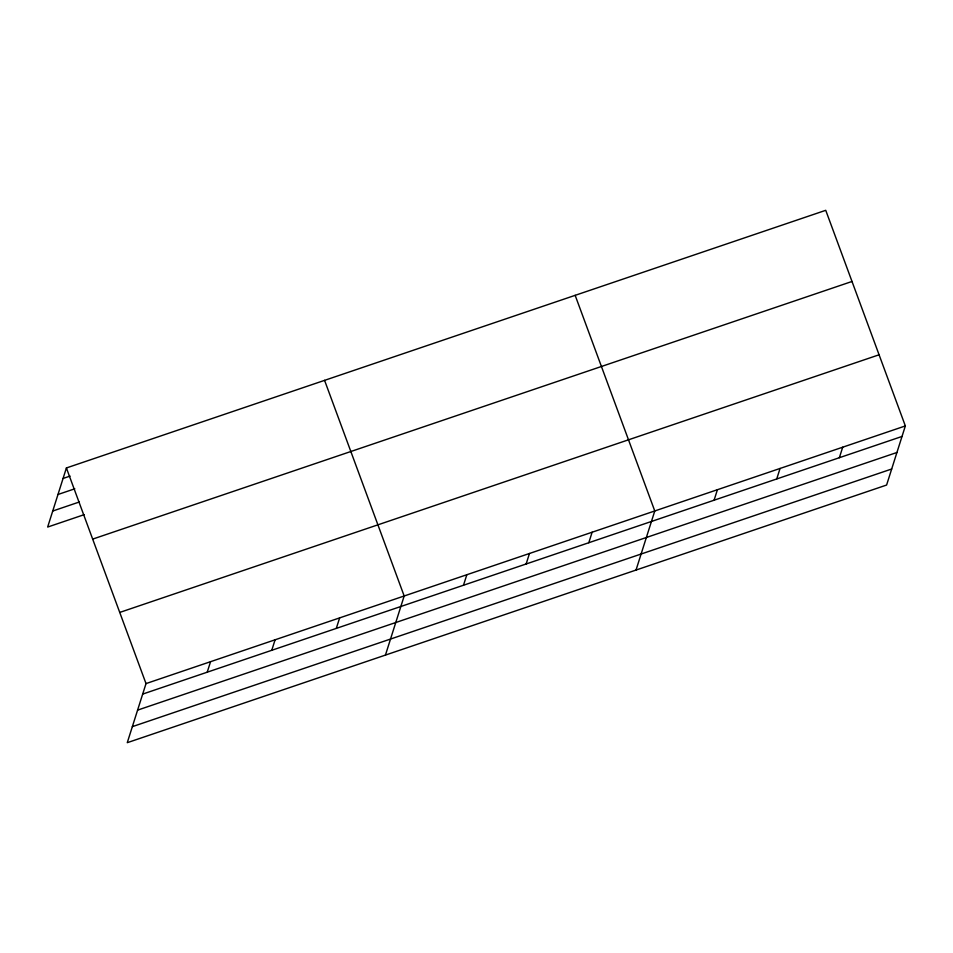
<?xml version="1.0" encoding="UTF-8"?>
<svg xmlns="http://www.w3.org/2000/svg" width="953" height="953" viewBox="0 0 953 953"><rect width="100%" height="100%" fill="white"/><g stroke="black" fill="none" stroke-linecap="round" stroke-linejoin="round"><path stroke-width="1.43" d="M66.4 467.959L146.012 683.587L127.261 742.685L886.6 485.041L905.35 425.943L825.739 210.315L66.4 467.959L47.65 527.057L84.126 514.68M207.218 672.199L210.553 661.692M271.76 650.291L275.095 639.797M336.302 628.396L339.637 617.889M385.441 655.092L404.179 595.994L324.568 380.354M463.503 585.237L466.827 574.742M526.139 563.985L529.475 553.479M588.787 542.733L592.123 532.227M636.02 570.073L654.771 510.975L575.159 295.335M714.083 500.218L717.418 489.711M776.731 478.966L780.054 468.459M839.367 457.702L842.702 447.207M63.065 478.466L70.081 476.083M57.978 494.5L74.81 488.782M52.737 511.022L79.397 501.969M92.667 539.112L852.006 281.469M119.733 612.434L879.083 354.79M146.012 683.587L905.35 425.943M142.676 694.094L902.014 436.45M137.589 710.128L896.928 452.484M132.348 726.651L891.686 469.007"/></g></svg>
